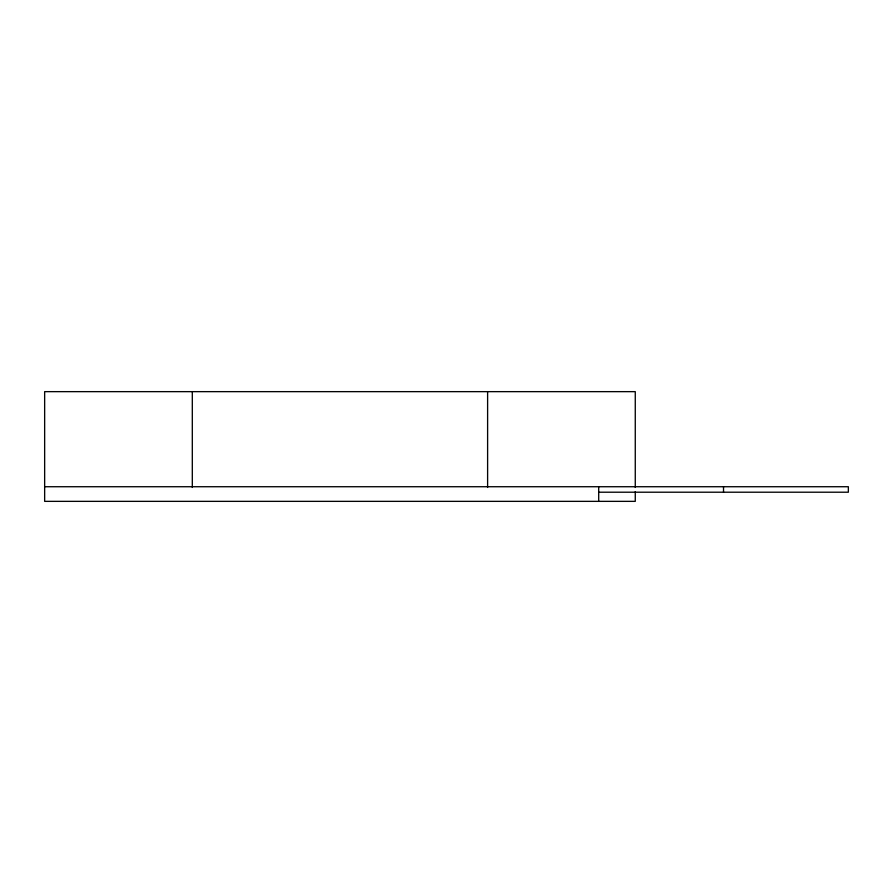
<?xml version="1.0" encoding="UTF-8"?>
<svg xmlns="http://www.w3.org/2000/svg" width="893" height="893" viewBox="0 0 893 893"><rect width="100%" height="100%" fill="white"/><g stroke="black" fill="none" stroke-linecap="round" stroke-linejoin="round"><path stroke-width="1.34" d="M44.65 486.73L848.35 486.73L848.35 492.21L598.701 492.21M723.52 486.73L723.52 492.21M635.269 487.466L635.269 391.647L44.65 391.647L44.65 501.353L635.269 501.353L635.269 491.63M598.701 486.73L598.701 501.353M487.611 391.647L487.611 487.466M192.308 391.647L192.308 487.466"/></g></svg>
